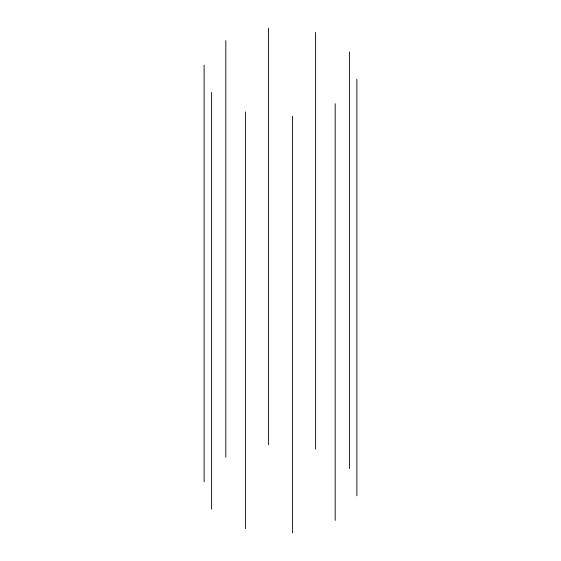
<?xml version="1.0" encoding="UTF-8"?>
<svg xmlns="http://www.w3.org/2000/svg" width="561" height="561" viewBox="0 0 561 561"><rect width="100%" height="100%" fill="white"/><g stroke="black" fill="none" stroke-linecap="round" stroke-linejoin="round"><path stroke-width="0.84" d="M356.873 79.129L356.873 495.84M349.398 51.878L349.398 468.589M335.176 103.715L335.176 520.426M315.605 32.37L315.605 449.073M292.597 116.239L292.597 532.95M268.403 28.05L268.403 444.761M245.395 111.927L245.395 528.63M225.824 40.574L225.824 457.285M211.602 92.411L211.602 509.122M204.127 65.16L204.127 481.871"/></g></svg>
